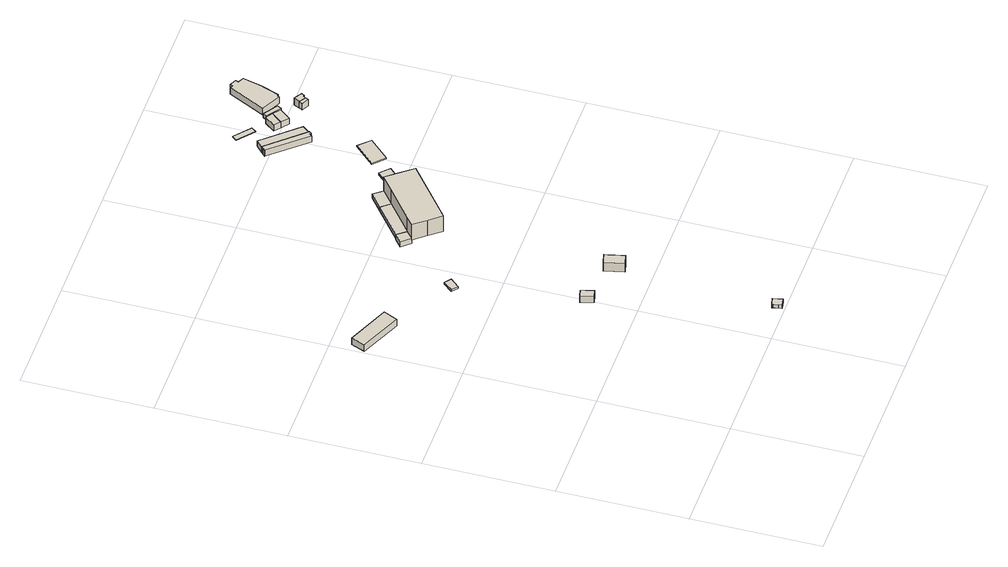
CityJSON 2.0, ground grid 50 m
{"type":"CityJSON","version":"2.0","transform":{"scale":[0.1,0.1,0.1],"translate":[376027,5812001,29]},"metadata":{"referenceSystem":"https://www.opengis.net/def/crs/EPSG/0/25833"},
"CityObjects":{
"building1":{"type":"Building","attributes":{"Gemeindeschluessel":"11000006","BezugspunktDach":"2200","function":"31001_2444","measuredHeight":3.1,"storeysAboveGround":1},"address":[{"country":"Germany","locality":"Berlin","thoroughfareNumber":"40 (5)","thoroughfareName":"Wannseebadweg"}],"geometry":[{"type":"Solid","lod":"1","boundaries":[[[[0,1,2,3]],[[4,5,6,7]],[[4,7,3,2]],[[5,4,2,1]],[[6,5,1,0]],[[7,6,0,3]]]]}]},
"building2":{"type":"Building","attributes":{"Gemeindeschluessel":"11000006","BezugspunktDach":"2200","function":"31001_2440","measuredHeight":1.48,"storeysAboveGround":1},"address":[{"country":"Germany","locality":"Berlin","thoroughfareNumber":"55 (2)","thoroughfareName":"Wannseebadweg"}],"geometry":[{"type":"Solid","lod":"1","boundaries":[[[[8,9,10,11,12,13]],[[14,15,16,17,18,19]],[[14,19,13,12]],[[15,14,12,11]],[[16,15,11,10]],[[17,16,10,9]],[[18,17,9,8]],[[19,18,8,13]]]]}]},
"building3":{"type":"Building","attributes":{"Gemeindeschluessel":"11000006","BezugspunktDach":"2200","function":"31001_2523","measuredHeight":2.94,"storeysAboveGround":1},"address":[{"country":"Germany","locality":"Berlin","thoroughfareNumber":"51","thoroughfareName":"Wannseebadweg"}],"geometry":[{"type":"Solid","lod":"1","boundaries":[[[[20,21,22,23]],[[24,25,26,27]],[[24,27,23,22]],[[25,24,22,21]],[[26,25,21,20]],[[27,26,20,23]]]]}]},
"building4":{"type":"Building","attributes":{"Gemeindeschluessel":"11000006","BezugspunktDach":"2200","function":"31001_2440","measuredHeight":0.92,"storeysAboveGround":1},"address":[{"country":"Germany","locality":"Berlin","thoroughfareNumber":"40 (4)","thoroughfareName":"Wannseebadweg"}],"geometry":[{"type":"Solid","lod":"1","boundaries":[[[[28,29,30,31]],[[32,33,34,35]],[[32,35,31,30]],[[33,32,30,29]],[[34,33,29,28]],[[35,34,28,31]]]]}]},
"building5":{"type":"Building","attributes":{"Gemeindeschluessel":"11000006","BezugspunktDach":"2200","function":"31001_2500","measuredHeight":4.01,"storeysAboveGround":1},"address":[{"country":"Germany","locality":"Berlin","thoroughfareNumber":"53","thoroughfareName":"Wannseebadweg"}],"geometry":[{"type":"Solid","lod":"1","boundaries":[[[[36,37,38,39]],[[40,41,42,43]],[[40,43,39,38]],[[41,40,38,37]],[[42,41,37,36]],[[43,42,36,39]]]]}]},
"building6":{"type":"Building","attributes":{"Gemeindeschluessel":"11000006","BezugspunktDach":"2200","function":"51009_1610","measuredHeight":1.91,"storeysAboveGround":0},"address":[{"country":"Germany","locality":"Berlin"}],"geometry":[{"type":"Solid","lod":"1","boundaries":[[[[44,45,46,47]],[[48,49,50,51]],[[48,51,47,46]],[[49,48,46,45]],[[50,49,45,44]],[[51,50,44,47]]]]}]},
"building7":{"type":"Building","attributes":{"Gemeindeschluessel":"11000006","function":"31001_1310"},"address":[{"country":"Germany","locality":"Berlin","thoroughfareNumber":"40","thoroughfareName":"Wannseebadweg"}],"children":["building7-1","building7-2","building7-3"]},
"building7-1":{"type":"BuildingPart","attributes":{"BezugspunktDach":"2200","measuredHeight":9.68,"storeysAboveGround":2},"parents":["building7"],"geometry":[{"type":"MultiSurface","lod":"1","boundaries":[[[52,53,54,55,56,57,58,59]],[[60,61,62,63,64,65,66,67]],[[60,44,68,59,58]],[[61,60,58,57]],[[62,69,45,57,56]],[[63,62,56,55]],[[64,63,55,54]],[[65,64,54,53]],[[66,65,53,52]],[[67,66,52,59]],[[67,68,44,60]],[[61,45,69,62]]]}]},
"building7-2":{"type":"BuildingPart","attributes":{"BezugspunktDach":"2200","measuredHeight":2.37,"storeysAboveGround":2},"parents":["building7"],"geometry":[{"type":"MultiSurface","lod":"1","boundaries":[[[68,44,47,70]],[[71,72,73,74]],[[71,74,70,47]],[[72,71,47,44]],[[73,72,60,67,68]],[[74,73,68,70]],[[44,68,67,60]]]}]},
"building7-3":{"type":"BuildingPart","attributes":{"BezugspunktDach":"2200","measuredHeight":1.78,"storeysAboveGround":2},"parents":["building7"],"geometry":[{"type":"MultiSurface","lod":"1","boundaries":[[[45,69,75,46]],[[76,77,78,79]],[[76,79,46,75]],[[77,76,75,69]],[[78,77,62,61,45]],[[79,78,45,46]],[[69,45,61,62]]]}]},
"building8":{"type":"Building","attributes":{"Gemeindeschluessel":"11000006","BezugspunktDach":"2200","function":"31001_3200","measuredHeight":0.956,"storeysAboveGround":1},"address":[{"country":"Germany","locality":"Berlin","thoroughfareNumber":"40 (1)","thoroughfareName":"Wannseebadweg"}],"geometry":[{"type":"Solid","lod":"1","boundaries":[[[[80,81,82,83]],[[84,85,86,87]],[[84,87,83,82]],[[85,84,82,81]],[[86,85,81,80]],[[87,86,80,83]]]]}]},
"building9":{"type":"Building","attributes":{"Gemeindeschluessel":"11000006","BezugspunktDach":"2200","function":"31001_3200","measuredHeight":0.464,"storeysAboveGround":1},"address":[{"country":"Germany","locality":"Berlin","thoroughfareNumber":"40 (2)","thoroughfareName":"Wannseebadweg"}],"geometry":[{"type":"Solid","lod":"1","boundaries":[[[[88,89,90,91]],[[92,93,94,95]],[[92,95,91,90]],[[93,92,90,89]],[[94,93,89,88]],[[95,94,88,91]]]]}]},
"building10":{"type":"Building","attributes":{"Gemeindeschluessel":"11000006","BezugspunktDach":"2200","function":"31001_3210","measuredHeight":3.34,"storeysAboveGround":1},"address":[{"country":"Germany","locality":"Berlin","thoroughfareNumber":"42","thoroughfareName":"Wannseebadweg"}],"geometry":[{"type":"Solid","lod":"1","boundaries":[[[[96,97,98,99,100,101,102,103,104]],[[105,106,107,108,109,110,111,112,113]],[[105,113,104,103]],[[106,105,103,102]],[[107,106,102,101]],[[108,107,101,100]],[[109,108,100,99]],[[110,109,99,98]],[[111,110,98,97]],[[112,111,97,96]],[[113,112,96,104]]]]}]},
"building11":{"type":"Building","attributes":{"Gemeindeschluessel":"11000006","BezugspunktDach":"2200","function":"51009_1610","measuredHeight":2.45,"storeysAboveGround":0},"address":[{"country":"Germany","locality":"Berlin"}],"geometry":[{"type":"Solid","lod":"1","boundaries":[[[[114,115,116,117]],[[118,119,107,106]],[[118,106,117,116]],[[119,118,116,115]],[[107,119,115,114]],[[106,107,114,117]]]]}]},
"building12":{"type":"Building","attributes":{"Gemeindeschluessel":"11000006","BezugspunktDach":"2200","function":"31001_3210","measuredHeight":0.124,"storeysAboveGround":1},"address":[{"country":"Germany","locality":"Berlin","thoroughfareNumber":"42 (2)","thoroughfareName":"Wannseebadweg"}],"geometry":[{"type":"Solid","lod":"1","boundaries":[[[[120,121,122,123]],[[124,125,126,127]],[[124,127,123,122]],[[125,124,122,121]],[[126,125,121,120]],[[127,126,120,123]]]]}]},
"building13":{"type":"Building","attributes":{"Gemeindeschluessel":"11000006","BezugspunktDach":"2200","function":"51009_1610","measuredHeight":2.92,"storeysAboveGround":0},"address":[{"country":"Germany","locality":"Berlin"}],"geometry":[{"type":"Solid","lod":"1","boundaries":[[[[128,129,130,131]],[[132,133,134,135]],[[132,135,131,130]],[[133,132,130,129]],[[134,133,129,128]],[[135,134,128,131]]]]}]},
"building14":{"type":"Building","attributes":{"Gemeindeschluessel":"11000006","BezugspunktDach":"2200","function":"31001_3210","measuredHeight":2.75,"storeysAboveGround":1},"address":[{"country":"Germany","locality":"Berlin","thoroughfareNumber":"42 (1)","thoroughfareName":"Wannseebadweg"}],"geometry":[{"type":"Solid","lod":"1","boundaries":[[[[136,137,129,128]],[[138,139,140,141]],[[138,141,128,129]],[[139,138,129,137]],[[140,139,137,136]],[[141,140,136,128]]]]}]},
"building15":{"type":"Building","attributes":{"Gemeindeschluessel":"11000006","BezugspunktDach":"2200","function":"31001_3210","measuredHeight":1.92,"storeysAboveGround":1},"address":[{"country":"Germany","locality":"Berlin","thoroughfareNumber":"44 (2)","thoroughfareName":"Wannseebadweg"}],"geometry":[{"type":"Solid","lod":"1","boundaries":[[[[142,143,144,145]],[[146,147,148,149]],[[146,149,145,144]],[[147,146,144,143]],[[148,147,143,142]],[[149,148,142,145]]]]}]},
"building16":{"type":"Building","attributes":{"Gemeindeschluessel":"11000006","BezugspunktDach":"2200","function":"31001_3210","measuredHeight":3.06,"storeysAboveGround":1},"address":[{"country":"Germany","locality":"Berlin","thoroughfareNumber":"42 (3)","thoroughfareName":"Wannseebadweg"}],"geometry":[{"type":"Solid","lod":"1","boundaries":[[[[150,151,152,153]],[[154,155,156,157]],[[154,157,153,152]],[[155,154,152,151]],[[156,155,151,150]],[[157,156,150,153]]]]}]},
"building17":{"type":"Building","attributes":{"Gemeindeschluessel":"11000006","BezugspunktDach":"2200","function":"31001_3210","measuredHeight":3.21,"storeysAboveGround":1},"address":[{"country":"Germany","locality":"Berlin","thoroughfareNumber":"44 (1)","thoroughfareName":"Wannseebadweg"}],"geometry":[{"type":"Solid","lod":"1","boundaries":[[[[151,158,159,160,161,152]],[[162,163,164,165,166,167]],[[162,167,152,161]],[[163,162,161,160]],[[164,163,160,159]],[[165,164,159,158]],[[166,165,158,151]],[[167,166,151,152]]]]}]},
"building18":{"type":"Building","attributes":{"Gemeindeschluessel":"11000006","BezugspunktDach":"2200","function":"31001_3210","measuredHeight":3.06,"storeysAboveGround":1},"address":[{"country":"Germany","locality":"Berlin","thoroughfareNumber":"44","thoroughfareName":"Wannseebadweg"}],"geometry":[{"type":"Solid","lod":"1","boundaries":[[[[168,169,170,171,172,173,174,175,176,177,178]],[[179,180,181,182,183,184,185,186,187,188,189]],[[179,189,178,177]],[[180,179,177,176]],[[181,180,176,175]],[[182,181,175,174]],[[183,182,174,173]],[[184,183,173,172]],[[185,184,172,171]],[[186,185,171,170]],[[187,186,170,169]],[[188,187,169,168]],[[189,188,168,178]]]]}]}
},
"vertices":[
[167,1298,46],[193,1353,46],[26,1423,46],[5,1369,46],[26,1423,15],[193,1353,15],[167,1298,15],[5,1369,15],
[646,39,38],[650,19,38],[653,7,38],[684,14,38],[676,52,38],[644,45,38],[676,52,23],[684,14,23],[653,7,23],[650,19,23],[646,39,23],[644,45,23],
[472,654,65],[502,662,65],[488,712,65],[458,704,65],[488,712,35],[502,662,35],[472,654,35],[458,704,35],
[412,1144,32],[444,1179,32],[421,1198,32],[390,1164,32],[421,1198,23],[444,1179,23],[412,1144,23],[390,1164,23],
[650,593,84],[692,604,84],[673,681,84],[632,670,84],[673,681,44],[692,604,44],[650,593,44],[632,670,44],
[616,1397,54],[740,1494,54],[711,1528,54],[589,1432,54],[711,1528,35],[740,1494,35],[616,1397,35],[589,1432,35],
[623,1323,122],[661,1276,122],[873,1445,122],[835,1492,122],[797,1540,122],[740,1494,122],[616,1397,122],[585,1370,122],[616,1397,48],[740,1494,48],[797,1540,48],[835,1492,48],[873,1445,48],[661,1276,48],[623,1323,48],[585,1370,48],[585,1370,54],[797,1540,54],
[556,1405,54],[589,1432,30],[616,1397,30],[585,1370,30],[556,1405,30],
[769,1575,54],[769,1575,36],[797,1540,36],[740,1494,36],[711,1528,36],
[860,1504,70],[901,1547,70],[867,1580,70],[826,1537,70],[867,1580,60],[901,1547,60],[860,1504,60],[826,1537,60],
[950,1578,71],[1023,1655,71],[980,1698,71],[906,1619,71],[980,1698,66],[1023,1655,66],[950,1578,66],[906,1619,66],
[892,2012,42],[1012,1876,42],[1020,1885,42],[1023,1881,42],[1024,1881,42],[1032,1890,42],[906,2030,42],[898,2022,42],[890,2014,42],[898,2022,13],[906,2030,13],[1032,1890,13],[1024,1881,13],[1023,1881,13],[1020,1885,13],[1012,1876,13],[892,2012,13],[890,2014,13],
[1032,1890,37],[1056,1921,37],[935,2056,37],[906,2030,37],[935,2056,13],[1056,1921,13],
[1009,2084,11],[1023,2102,11],[960,2155,11],[946,2137,11],[960,2155,9],[1023,2102,9],[1009,2084,9],[946,2137,9],
[1049,2003,43],[1084,2045,43],[1058,2061,43],[1028,2023,43],[1058,2061,14],[1084,2045,14],[1049,2003,14],[1028,2023,14],
[1078,1979,43],[1112,2022,43],[1084,2045,15],[1112,2022,15],[1078,1979,15],[1049,2003,15],
[1122,2023,39],[1133,2040,39],[1078,2076,39],[1070,2063,39],[1078,2076,20],[1133,2040,20],[1122,2023,20],[1070,2063,20],
[1152,1931,81],[1158,1943,81],[1133,1960,81],[1125,1945,81],[1133,1960,51],[1158,1943,51],[1152,1931,51],[1125,1945,51],
[1164,1953,81],[1169,1951,81],[1176,1964,81],[1145,1982,81],[1145,1982,49],[1176,1964,49],[1169,1951,49],[1164,1953,49],[1158,1943,49],[1133,1960,49],
[1168,2045,50],[1171,2052,50],[1178,2052,50],[1206,2126,50],[1224,2197,50],[1200,2208,50],[1206,2219,50],[1179,2232,50],[1174,2221,50],[1164,2226,50],[1092,2083,50],[1164,2226,19],[1174,2221,19],[1179,2232,19],[1206,2219,19],[1200,2208,19],[1224,2197,19],[1206,2126,19],[1178,2052,19],[1171,2052,19],[1168,2045,19],[1092,2083,19]
]}
